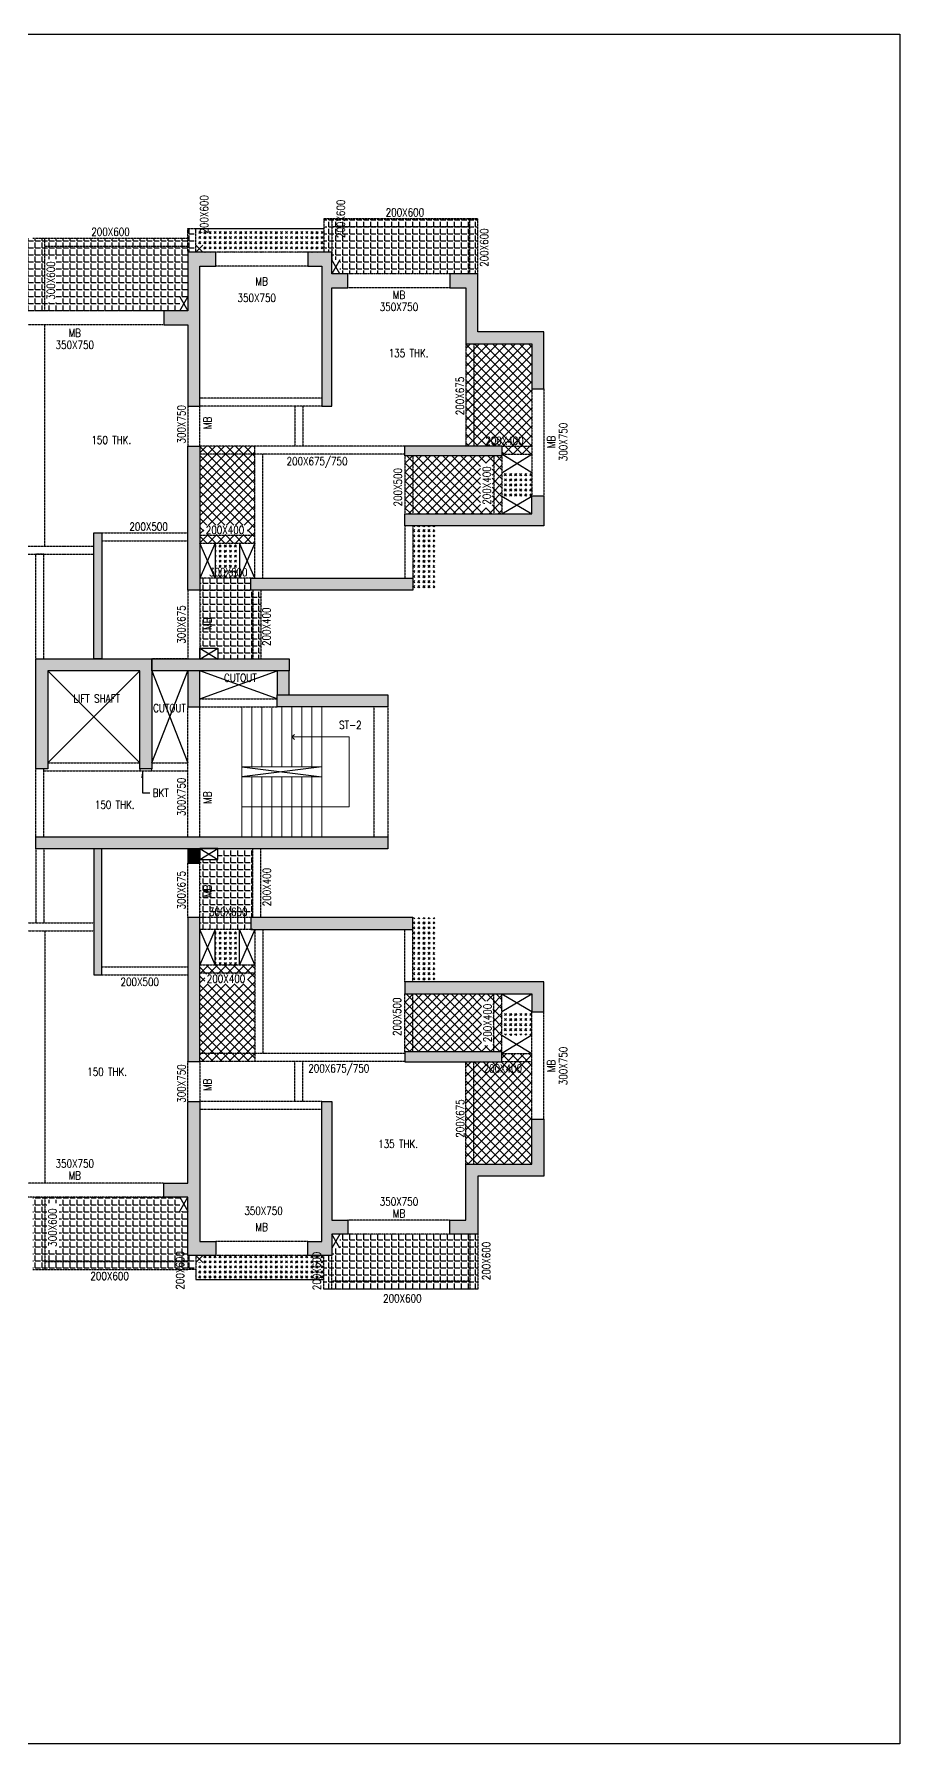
# Model space of a CAD drawing. Header units: millimetres. Extents: x 4277 to 218637, y 6776 to 49510.
# Drawn here: x 116923 to 138550, y 6776 to 49510 of the extents above; entities that cross this region are included whole.
import ezdxf
from ezdxf.enums import TextEntityAlignment as Align

# ---------------------------------------------------------------- set-up
doc = ezdxf.new("R2010")
doc.units = ezdxf.units.MM
doc.linetypes.add('DASHED2', pattern=[0.375, 0.25, -0.125])
doc.linetypes.add('HIDDEN', pattern=[0.375, 0.25, -0.125])
for name, color, linetype in [('BEAM', 3, 'DASHED2'), ('BEAM NO', 3, 'Continuous'), ('COL', 6, 'Continuous'), ('col solid', 20, 'Continuous'), ('COVER', 2, 'Continuous'), ('CUTOUT', 9, 'Continuous'), ('HAT', 30, 'Continuous'), ('SLAB NO', 3, 'Continuous')]:
    doc.layers.add(name, color=color, linetype=linetype)
for name, color, linetype, lineweight in [('BEAM SIZES', 3, 'Continuous', 0), ('Boundary', 40, 'Continuous', 30), ('S-STRS', 31, 'Continuous', 18), ('S-STRS-ANNO', 31, 'Continuous', 18)]:
    doc.layers.add(name, color=color, linetype=linetype, lineweight=lineweight)
doc.styles.add('romance', font='SIMPLEX.shx')
doc.styles.add('ROMANS', font='romans.shx', dxfattribs={"width": 1.2})
doc.dimstyles.new('100T', dxfattribs={"dimtxt": 200, "dimasz": 180, "dimexe": 50, "dimexo": 50, "dimgap": 75, "dimtad": 1, "dimdec": 0, "dimzin": 0, "dimdsep": 46, "dimtxsty": 'romance', "dimcen": 0.09, "dimdle": 150, "dimclrd": 11, "dimclre": 11, "dimclrt": 2, "dimadec": 0, "dimazin": 0, "dimtfac": 1, "dimtdec": 0, "dimtofl": 0, "dimtmove": 0, "dimatfit": 3, "dimfxl": 1, "dimtolj": 1, "dimtzin": 0, "dimarcsym": 0})
pattern_1 = [(45, (140000.34, -120499.32), (-112.2532, 112.2532), []), (135, (140000.34, -120499.32), (-112.2532, -112.2532), [])]
pattern_2 = [(0, (140000.34, -120499.32), (0, 174.625), [127, -47.625]), (90, (140000.34, -120499.32), (-174.625, 1e-14), [127, -47.625])]
pattern_3 = [(45, (140000.34, -120499.32), (127.27922, 0), [75, -105]), (45, (140032.16, -120499.32), (127.27922, 0), [30, -150]), (45, (140000.34, -120467.5), (127.27922, 0), [30, -150])]

msp = doc.modelspace()

# ---------------------------------------------------------------- hatches: boundary and pattern name
at = {"layer": 'col solid'}
h = msp.add_hatch(color=256, dxfattribs=at)
h.dxf.hatch_style = 1
h.paths.add_polyline_path([(120760, 42244), (120760, 40209), (121060, 40209), (121061, 43709), (121461, 43709), (121461, 44059), (120761, 44059), (120760, 42594), (120159, 42594), (120159, 42244), (120760, 42244)])
h = msp.add_hatch(color=256, dxfattribs=at)
h.dxf.hatch_style = 1
h.paths.add_polyline_path([(124360, 44059), (123760, 44059), (123760, 43709), (124110, 43709), (124110, 40209), (124360, 40209), (124360, 43169), (124759, 43169), (124759, 43519), (124360, 43519)])
h = msp.add_hatch(color=256, dxfattribs=at)
h.dxf.hatch_style = 1
h.paths.add_polyline_path([(128010, 41769), (129360, 41769), (129360, 40649), (129660, 40649), (129660, 42069), (128010, 42069), (128010, 43519), (127310, 43519), (127310, 43169), (127710, 43169), (127710, 41769)])
h = msp.add_hatch(color=256, dxfattribs=at)
h.dxf.hatch_style = 1
h.paths.add_polyline_path([(120759, 39209), (121060, 39209), (121060, 35609), (120759, 35609)])
h = msp.add_hatch(color=256, dxfattribs=at)
h.dxf.hatch_style = 1
h.paths.add_polyline_path([(126185, 39219), (128610, 39219), (128610, 38969), (126185, 38969)])
h = msp.add_hatch(color=256, dxfattribs=at)
h.dxf.hatch_style = 1
h.paths.add_polyline_path([(126185, 37219), (126185, 37519), (129360, 37519), (129360, 37969), (129660, 37969), (129660, 37219)])
h = msp.add_hatch(color=256, dxfattribs=at)
h.dxf.hatch_style = 1
h.paths.add_polyline_path([(118409, 33894), (118409, 33894), (118609, 33894), (118609, 37044), (118409, 37044)])
h = msp.add_hatch(color=256, dxfattribs=at)
h.dxf.hatch_style = 1
h.paths.add_polyline_path([(122335, 35909), (126385, 35909), (126385, 35609), (122335, 35609)])
h = msp.add_hatch(color=256, dxfattribs=at)
h.dxf.hatch_style = 1
h.paths.add_polyline_path([(116960, 33894), (119860, 33894), (119860, 31144), (119560, 31144), (119560, 33594), (117260, 33594), (117260, 31144), (116960, 31144)])
h = msp.add_hatch(color=256, dxfattribs=at)
h.dxf.hatch_style = 1
h.paths.add_polyline_path([(116960, 33894), (119860, 33894), (119860, 31144), (119560, 31144), (119560, 33594), (117260, 33594), (117260, 31144), (116960, 31144)])
h = msp.add_hatch(color=256, dxfattribs=at)
h.dxf.hatch_style = 1
h.paths.add_polyline_path([(119860, 33894), (123297, 33894), (123297, 33594), (119860, 33594)])
h = msp.add_hatch(color=256, dxfattribs=at)
h.dxf.hatch_style = 1
h.paths.add_polyline_path([(120759, 32694), (121059, 32694), (121059, 33594), (120759, 33594)])
h = msp.add_hatch(color=256, dxfattribs=at)
h.dxf.hatch_style = 1
h.paths.add_polyline_path([(122997, 32994), (123297, 32994), (123297, 33594), (122997, 33594)])
h = msp.add_hatch(color=256, dxfattribs=at)
h.dxf.hatch_style = 1
h.paths.add_polyline_path([(125760, 32694), (122997, 32694), (122997, 32994), (125760, 32994)])
h = msp.add_hatch(color=256, dxfattribs=at)
h.dxf.hatch_style = 1
h.paths.add_polyline_path([(116960, 29444), (125760, 29444), (125760, 29144), (116960, 29144)])
h = msp.add_hatch(color=256, dxfattribs=at)
h.dxf.hatch_style = 1
h.paths.add_polyline_path([(116960, 29444), (125760, 29444), (125760, 29144), (116960, 29144)])
h = msp.add_hatch(color=256, dxfattribs=at)
h.dxf.hatch_style = 1
h.paths.add_polyline_path([(118409, 25994), (118609, 25994), (118609, 29144), (118409, 29144), (118409, 29144)])
h = msp.add_hatch(color=256, dxfattribs=at)
h.dxf.hatch_style = 1
h.paths.add_polyline_path([(120759, 29144), (120759, 28791), (121059, 28791), (121059, 29144)])
h = msp.add_hatch(color=256, dxfattribs=at)
h.dxf.hatch_style = 1
h.paths.add_polyline_path([(120759, 29144), (120759, 28791), (121059, 28791), (121059, 29144)])
h = msp.add_hatch(color=256, dxfattribs=at)
h.dxf.hatch_style = 1
h.paths.add_polyline_path([(120759, 23829), (121060, 23829), (121060, 27429), (120759, 27429)])
h = msp.add_hatch(color=256, dxfattribs=at)
h.dxf.hatch_style = 1
h.paths.add_polyline_path([(122335, 27129), (126385, 27129), (126385, 27429), (122335, 27429)])
h = msp.add_hatch(color=256, dxfattribs=at)
h.dxf.hatch_style = 1
h.paths.add_polyline_path([(126185, 25819), (126185, 25519), (129360, 25519), (129360, 25069), (129660, 25069), (129660, 25819)])
h = msp.add_hatch(color=256, dxfattribs=at)
h.dxf.hatch_style = 1
h.paths.add_polyline_path([(126185, 23819), (128610, 23819), (128610, 24069), (126185, 24069)])
h = msp.add_hatch(color=256, dxfattribs=at)
h.dxf.hatch_style = 1
h.paths.add_polyline_path([(120760, 20794), (120760, 22829), (121060, 22829), (121061, 19329), (121461, 19329), (121461, 18979), (120761, 18979), (120760, 20444), (120159, 20444), (120159, 20794), (120760, 20794)])
h = msp.add_hatch(color=256, dxfattribs=at)
h.dxf.hatch_style = 1
h.paths.add_polyline_path([(124360, 18979), (123760, 18979), (123760, 19329), (124110, 19329), (124110, 22829), (124360, 22829), (124360, 19869), (124759, 19869), (124759, 19519), (124360, 19519)])
h = msp.add_hatch(color=256, dxfattribs=at)
h.dxf.hatch_style = 1
h.paths.add_polyline_path([(128010, 21269), (129360, 21269), (129360, 22389), (129660, 22389), (129660, 20969), (128010, 20969), (128010, 19519), (127310, 19519), (127310, 19869), (127710, 19869), (127710, 21269)])
at = {"layer": 'HAT'}
h = msp.add_hatch(dxfattribs=at)
h.set_pattern_fill('ANGLE', color=256, scale=25)
h.set_pattern_definition(pattern_2)
h.paths.add_polyline_path([(128010, 44894), (124160, 44894), (124160, 44059), (124360, 44059), (124360, 43869), (124560, 43869), (124560, 43519), (128010, 43519)])
h = msp.add_hatch(dxfattribs=at)
h.set_pattern_fill('ANGLE', color=256, scale=25)
h.set_pattern_definition(pattern_2)
h.paths.add_polyline_path([(117185, 42799), (117185, 42594), (120560, 42594), (120560, 42944), (120760, 42944), (120761, 44059), (120960, 44059), (120960, 44409), (120961, 44654), (120761, 44654), (120761, 44409), (117185, 44409), (117185, 43889), (117475, 43889), (117475, 42799)])
h = msp.add_hatch(dxfattribs=at)
h.set_pattern_fill('GOST_GLASS', color=256, scale=15)
h.set_pattern_definition([(45, (140000.34, -120299.32), (127.27922, 0), [75, -105]), (45, (140032.16, -120299.32), (127.27922, 0), [30, -150]), (45, (140000.34, -120267.5), (127.27922, 0), [30, -150])])
h.paths.add_polyline_path([(120960, 44654), (124160, 44654), (124160, 44059), (121135, 44059), (121135, 44234), (120960, 44234)])
h = msp.add_hatch(dxfattribs=at)
h.set_pattern_fill('ANGLE', color=256, scale=25)
h.set_pattern_definition(pattern_2)
h.paths.add_polyline_path([(117185, 44409), (113411, 44409), (113410, 43759), (113610, 43759), (113610, 42944), (113810, 42944), (113810, 42594), (117185, 42594)])
at = {"layer": 'HAT', "linetype": 'ByBlock'}
h = msp.add_hatch(dxfattribs=at)
h.set_pattern_fill('ANSI37', color=256, scale=50)
h.set_pattern_definition(pattern_1)
edge = h.paths.add_edge_path()
edge.add_line((129360, 41769), (127710, 41769))
edge.add_line((127710, 41769), (127710, 39219))
edge.add_line((127710, 39219), (128610, 39219))
edge.add_line((128610, 39219), (128610, 39009))
edge.add_line((128610, 39009), (129360, 39009))
edge.add_line((129360, 39009), (129360, 41769))
h = msp.add_hatch(dxfattribs=at)
h.set_pattern_fill('ANSI37', color=256, scale=50)
h.set_pattern_definition(pattern_1)
h.paths.add_polyline_path([(122250, 37237), (122250, 37003), (121157, 37003), (121157, 37237)], flags=16)
edge = h.paths.add_edge_path()
edge.add_line((121060, 36789), (121060, 39209))
edge.add_line((121060, 39209), (122435, 39209))
edge.add_line((122435, 39109), (122435, 36789))
edge.add_line((122435, 36789), (121060, 36789))
h = msp.add_hatch(dxfattribs=at)
h.set_pattern_fill('ANSI37', color=256, scale=50)
h.set_pattern_definition(pattern_1)
h.paths.add_polyline_path([(128362, 38785), (128362, 37670), (128076, 37670), (128076, 38785)], flags=16)
edge = h.paths.add_edge_path()
edge.add_line((126185, 38969), (126185, 37519))
edge.add_line((126185, 37519), (128610, 37519))
edge.add_line((128610, 37519), (128610, 38969))
edge.add_line((128610, 38969), (126285, 38969))
at = {"layer": 'HAT'}
h = msp.add_hatch(dxfattribs=at)
h.set_pattern_fill('GOST_GLASS', color=256, scale=15)
h.set_pattern_definition(pattern_3)
h.paths.add_polyline_path([(129360, 38549), (128610, 38549), (128610, 37959), (129360, 37959)])
h = msp.add_hatch(dxfattribs=at)
h.set_pattern_fill('GOST_GLASS', color=256, scale=15)
h.set_pattern_definition(pattern_3)
h.paths.add_polyline_path([(126385, 37219), (126935, 37219), (126935, 35609), (126385, 35609)])
h = msp.add_hatch(dxfattribs=at)
h.set_pattern_fill('GOST_GLASS', color=256, scale=15)
h.set_pattern_definition(pattern_3)
h.paths.add_polyline_path([(122048, 36789), (121448, 36789), (121448, 35909), (122048, 35909)])
h = msp.add_hatch(dxfattribs=at)
h.set_pattern_fill('ANGLE', color=256, scale=25)
h.set_pattern_definition(pattern_2)
h.paths.add_polyline_path([(121060, 35909), (122335, 35909), (122335, 35609), (121060, 35609)])
h = msp.add_hatch(dxfattribs=at)
h.set_pattern_fill('ANGLE', color=256, scale=25)
h.set_pattern_definition(pattern_2)
edge = h.paths.add_edge_path()
edge.add_line((122435, 35609), (121060, 35609))
edge.add_line((121059, 35609), (121059, 34159))
edge.add_line((121059, 34159), (121510, 34159))
edge.add_line((121510, 34159), (121510, 33891))
edge.add_line((121510, 33891), (122435, 33891))
edge.add_line((122585, 33891), (122585, 35609))
h = msp.add_hatch(dxfattribs=at)
h.set_pattern_fill('ANGLE', color=256, scale=25)
h.set_pattern_definition(pattern_2)
edge = h.paths.add_edge_path()
edge.add_line((122435, 27429), (121060, 27429))
edge.add_line((121060, 27429), (121059, 28879))
edge.add_line((121059, 28879), (121510, 28879))
edge.add_line((121510, 28879), (121510, 29147))
edge.add_line((121510, 29147), (122435, 29147))
edge.add_line((122385, 29147), (122385, 27429))
h = msp.add_hatch(dxfattribs=at)
h.set_pattern_fill('ANGLE', color=256, scale=25)
h.set_pattern_definition([(0, (140000.32, -128989.37), (0, 174.625), [127, -47.625]), (90, (140000.32, -128989.37), (-174.625, 1e-14), [127, -47.625])])
edge = h.paths.add_edge_path()
edge.add_line((122335, 27419), (122335, 27129))
edge.add_line((122335, 27129), (121060, 27129))
edge.add_line((121060, 27119), (121060, 27419))
edge.add_line((121060, 27419), (122335, 27419))
h = msp.add_hatch(dxfattribs=at)
h.set_pattern_fill('GOST_GLASS', color=256, scale=15)
h.set_pattern_definition(pattern_3)
h.paths.add_polyline_path([(126385, 27429), (126935, 27429), (126935, 25829), (126385, 25829)])
h = msp.add_hatch(dxfattribs=at)
h.set_pattern_fill('GOST_GLASS', color=256, scale=15)
h.set_pattern_definition(pattern_3)
h.paths.add_polyline_path([(122048, 27129), (121448, 27129), (121448, 26249), (122048, 26249)])
at = {"layer": 'HAT', "linetype": 'ByBlock'}
h = msp.add_hatch(dxfattribs=at)
h.set_pattern_fill('ANSI37', color=256, scale=50)
h.set_pattern_definition(pattern_1)
h.paths.add_polyline_path([(122254, 26016), (122254, 25775), (121183, 25775), (121183, 26016)], flags=16)
edge = h.paths.add_edge_path()
edge.add_line((121060, 23829), (122435, 23829))
edge.add_line((122435, 23829), (122435, 26249))
edge.add_line((122435, 26249), (121060, 26249))
edge.add_line((121060, 26249), (121060, 23929))
h = msp.add_hatch(dxfattribs=at)
h.set_pattern_fill('ANSI37', color=256, scale=50)
h.set_pattern_definition(pattern_1)
h.paths.add_polyline_path([(128380, 25337), (128380, 24230), (128101, 24230), (128101, 25337)], flags=16)
h.paths.add_polyline_path([(128610, 24069), (126185, 24069), (126185, 25519), (128610, 25519)])
at = {"layer": 'HAT'}
h = msp.add_hatch(dxfattribs=at)
h.set_pattern_fill('GOST_GLASS', color=256, scale=15)
h.set_pattern_definition(pattern_3)
h.paths.add_polyline_path([(129360, 25079), (128610, 25079), (128610, 24489), (129360, 24489)])
at = {"layer": 'HAT', "linetype": 'ByBlock'}
h = msp.add_hatch(dxfattribs=at)
h.set_pattern_fill('ANSI37', color=256, scale=50)
h.set_pattern_definition(pattern_1)
edge = h.paths.add_edge_path()
edge.add_line((129360, 21269), (127810, 21269))
edge.add_line((127710, 21269), (127710, 23829))
edge.add_line((127710, 23829), (128610, 23829))
edge.add_line((128610, 23829), (128610, 24029))
edge.add_line((128610, 24029), (129360, 24029))
edge.add_line((129360, 24029), (129360, 21269))
at = {"layer": 'HAT'}
h = msp.add_hatch(dxfattribs=at)
h.set_pattern_fill('ANGLE', color=256, scale=25)
h.set_pattern_definition(pattern_2)
h.paths.add_polyline_path([(117236, 20293), (117543, 20293), (117543, 19118), (117236, 19118)], flags=16)
h.paths.add_polyline_path([(120960, 18629), (116885, 18629), (116885, 20444), (120560, 20444), (120560, 20094), (120760, 20094), (120761, 18979), (120960, 18979)])
h = msp.add_hatch(dxfattribs=at)
h.set_pattern_fill('ANGLE', color=256, scale=25)
h.set_pattern_definition(pattern_2)
h.paths.add_polyline_path([(128010, 18144), (124160, 18144), (124160, 18979), (124360, 18979), (124360, 19169), (124560, 19169), (124560, 19519), (128010, 19519)])
h = msp.add_hatch(dxfattribs=at)
h.set_pattern_fill('GOST_GLASS', color=256, scale=15)
h.set_pattern_definition([(45, (140000.34, -120699.37), (127.27922, 0), [75, -105]), (45, (140032.16, -120699.37), (127.27922, 0), [30, -150]), (45, (140000.34, -120667.55), (127.27922, 0), [30, -150])])
h.paths.add_polyline_path([(120960, 18384), (124160, 18384), (124160, 18979), (121135, 18979), (121135, 18804), (120960, 18804)])

# ---------------------------------------------------------------- linework, layer by layer
at = {"layer": 'BEAM', "ltscale": 10}
for p, q in [((124160, 44894, 0), (124160, 44059, 0)), ((124360, 44894, 0), (124160, 44894, 0)), ((124360, 44894, 0), (124360, 43859, 0)), ((127810, 44894, 0), (124360, 44894, 0)), ((127810, 43519), (127810, 44894, 0)), ((128010, 44894, 0), (127810, 44894, 0)), ((128010, 43519), (128010, 44894, 0)), ((120760, 44654, 0), (120960, 44654, 0)), ((120761, 44059, 0), (120761, 44654, 0)), ((120961, 44059, 0), (120961, 44654, 0)), ((127810, 44694, 0), (124360, 44694, 0)), ((116885, 44409, 0), (117185, 44409, 0)), ((117185, 42594, 0), (117185, 44409, 0)), ((117185, 44409, 0), (120761, 44409, 0)), ((117185, 44209, 0), (120761, 44209, 0)), ((127910, 41769, 0), (127910, 39209, 0)), ((122435, 35909, 0), (122435, 39209, 0)), ((126385, 38969, 0), (126385, 37519, 0)), ((128610, 39009, 0), (129360, 39009, 0)), ((128610, 38969, 0), (128610, 37519, 0)), ((126385, 37219, 0), (126385, 35909, 0)), ((121060, 36789, 0), (122435, 36789, 0)), ((117160, 36516, 0), (116960, 36516, 0)), ((122385, 35909, 0), (121060, 35909, 0)), ((122585, 35609, 0), (122585, 33891, 0)), ((120759, 33894, 0), (119860, 33894, 0)), ((120759, 33594, 0), (119860, 33594, 0)), ((121059, 32894, 0), (122997, 32894, 0)), ((121059, 32694, 0), (122997, 32694, 0)), ((125410, 32694, 0), (125410, 29444, 0)), ((125760, 32694, 0), (125760, 29444, 0)), ((117260, 31294, 0), (119560, 31294, 0)), ((119860, 31294, 0), (120759, 31294, 0)), ((122385, 27429, 0), (122385, 29147, 0)), ((122585, 27429, 0), (122585, 29147, 0)), ((122385, 27429, 0), (121060, 27429, 0)), ((122385, 27129, 0), (121060, 27129, 0)), ((122435, 27129, 0), (122435, 23829, 0)), ((126385, 25819, 0), (126385, 27129, 0)), ((121060, 26249, 0), (122435, 26249, 0)), ((126385, 24069, 0), (126385, 25519, 0)), ((128610, 24069, 0), (128610, 25519, 0)), ((122535, 24029, 0), (121060, 24029, 0)), ((128610, 24029, 0), (129360, 24029, 0)), ((127910, 21269, 0), (127910, 23829, 0)), ((117185, 20444, 0), (117185, 18629, 0)), ((127810, 19519), (127810, 18144, 0)), ((128010, 19519), (128010, 18144, 0)), ((117185, 18829, 0), (120760, 18829, 0)), ((120761, 18979, 0), (120760, 18629, 0)), ((120961, 18979, 0), (120960, 18629, 0)), ((124160, 18144, 0), (124160, 18979, 0)), ((124360, 18144, 0), (124360, 18979, 0)), ((116885, 18629, 0), (117185, 18629, 0)), ((117185, 18629, 0), (120760, 18629, 0)), ((120960, 18629, 0), (120760, 18629, 0)), ((124360, 18144, 0), (124160, 18144, 0)), ((127810, 18344, 0), (124360, 18344, 0)), ((127810, 18144, 0), (124360, 18144, 0)), ((128010, 18144, 0), (127810, 18144, 0))]:
    msp.add_line(p, q, dxfattribs=at)
at = {"layer": 'BEAM', "color": 4}
for p, q in [((123748, 44059, 0), (121448, 44059, 0)), ((127310, 43519, 0), (124759, 43519, 0)), ((120159, 42594, 0), (114210, 42594, 0)), ((120159, 20444, 0), (114210, 20444, 0)), ((127310, 19519, 0), (124759, 19519, 0)), ((123760, 18979, 0), (121461, 18979, 0))]:
    msp.add_line(p, q, dxfattribs=at)
at = {"layer": 'BEAM', "color": 4, "linetype": 'HIDDEN', "ltscale": 10}
for p, q in [((123748, 43709, 0), (121448, 43709, 0)), ((127310, 43169, 0), (124759, 43169, 0)), ((120159, 42244, 0), (114210, 42244, 0)), ((120760, 40209, 0), (120759, 39209, 0)), ((121060, 39209, 0), (121060, 40209, 0)), ((120759, 35609, 0), (120759, 33891, 0)), ((121059, 35609, 0), (121059, 33891, 0)), ((120759, 29444, 0), (120759, 32694, 0)), ((121059, 29444, 0), (121059, 32694, 0)), ((120759, 27429, 0), (120759, 28794, 0)), ((121059, 27429, 0), (121059, 28794, 0)), ((120760, 22829, 0), (120759, 23829, 0)), ((121060, 23829, 0), (121060, 22829, 0)), ((120159, 20794, 0), (114210, 20794, 0)), ((127310, 19869, 0), (124759, 19869, 0)), ((123760, 19329, 0), (121461, 19329, 0))]:
    msp.add_line(p, q, dxfattribs=at)
at = {"layer": 'BEAM', "linetype": 'HIDDEN', "ltscale": 10}
for p, q in [((117185, 36716, 0), (117185, 42244, 0)), ((127710, 41769, 0), (127710, 39209, 0)), ((124110, 40409, 0), (121060, 40409, 0)), ((124110, 40209, 0), (121060, 40209, 0)), ((123435, 40209, 0), (123435, 39209, 0)), ((123635, 40209, 0), (123635, 39209, 0)), ((126185, 39209, 0), (121060, 39209, 0)), ((126185, 39009, 0), (121060, 39009, 0)), ((122635, 35909, 0), (122635, 39009, 0)), ((126185, 38969, 0), (126185, 37519, 0)), ((128410, 38969, 0), (128410, 37519, 0)), ((128610, 39209, 0), (129360, 39209, 0)), ((126185, 37219, 0), (126185, 35909, 0)), ((118609, 37044, 0), (120759, 37044, 0)), ((118609, 36844, 0), (120759, 36844, 0)), ((121060, 36989, 0), (122435, 36989, 0)), ((114160, 36716, 0), (118409, 36716, 0)), ((114160, 36516, 0), (118409, 36516, 0)), ((116960, 33894, 0), (116960, 36516, 0)), ((117160, 33894, 0), (117160, 36516, 0)), ((122385, 35609, 0), (121060, 35609, 0)), ((122385, 35609, 0), (122385, 33891, 0)), ((116960, 29444, 0), (116960, 31144, 0)), ((117160, 29444, 0), (117160, 31144, 0)), ((117160, 31094, 0), (119560, 31094, 0)), ((119860, 31094, 0), (120759, 31094, 0)), ((116960, 29144, 0), (116960, 27294, 0)), ((117160, 29144, 0), (117160, 27294, 0)), ((115460, 27294, 6), (118409, 27294, 6)), ((115460, 27094, 6), (118409, 27094, 6)), ((117185, 27094, 0), (117185, 20794, 0)), ((122635, 27129, 0), (122635, 24029, 0)), ((126185, 25819, 0), (126185, 27129, 0)), ((118609, 26194, 0), (120759, 26194, 0)), ((118609, 25994, 0), (120759, 25994, 0)), ((121060, 26049, 0), (122435, 26049, 0)), ((126185, 24069, 0), (126185, 25519, 0)), ((128410, 24069, 0), (128410, 25519, 0)), ((126185, 24029, 0), (122535, 24029, 0)), ((126185, 23829, 0), (121060, 23829, 0)), ((126185, 23829, 0), (121060, 23829, 0)), ((123435, 22829, 0), (123435, 23829, 0)), ((123635, 22829, 0), (123635, 23829, 0)), ((127710, 21269, 0), (127710, 23829, 0)), ((128610, 23829, 0), (129360, 23829, 0)), ((124110, 22829, 0), (121060, 22829, 0)), ((124110, 22629, 0), (121060, 22629, 0))]:
    msp.add_line(p, q, dxfattribs=at)
at = {"layer": 'BEAM', "color": 4, "ltscale": 10}
for p, q in [((129360, 40649, 0), (129360, 37969, 0)), ((129660, 40649, 0), (129660, 37969, 0)), ((129360, 22389, 0), (129360, 25069, 0)), ((129660, 22389, 0), (129660, 25069, 0))]:
    msp.add_line(p, q, dxfattribs=at)
at = {"layer": 'BEAM', "linetype": 'HIDDEN', "ltscale": 10, "elevation": 0}
msp.add_lwpolyline([(119560, 31094), (119860, 31094), (119860, 31144), (119560, 31144)], close=True, dxfattribs=at)
at = {"layer": 'Boundary'}
msp.add_lwpolyline([(77037, 49510), (138550, 49510), (138550, 6776), (77037, 6776)], close=True, dxfattribs=at)
at = {"layer": 'COL', "elevation": 0}
for points in [[(120760, 42244), (120760, 40209), (121060, 40209), (121061, 43709), (121461, 43709), (121461, 44059), (120761, 44059), (120760, 42594), (120159, 42594), (120159, 42244), (120760, 42244)], [(124360, 44059), (123760, 44059), (123760, 43709), (124110, 43709), (124110, 40209), (124360, 40209), (124360, 43169), (124759, 43169), (124759, 43519), (124360, 43519)], [(120759, 39209), (121060, 39209), (121060, 35609), (120759, 35609)], [(126185, 39219), (128610, 39219), (128610, 38969), (126185, 38969)], [(126185, 37219), (126185, 37519), (129360, 37519), (129360, 37969), (129660, 37969), (129660, 37219)], [(122335, 35909), (126385, 35909), (126385, 35609), (122335, 35609)], [(116960, 33894), (119860, 33894), (119860, 31144), (119560, 31144), (119560, 33594), (117260, 33594), (117260, 31144), (116960, 31144)], [(119860, 33894), (123297, 33894), (123297, 33594), (119860, 33594)], [(120759, 32694), (121059, 32694), (121059, 33594), (120759, 33594)], [(122997, 32994), (123297, 32994), (123297, 33594), (122997, 33594)], [(125760, 32694), (122997, 32694), (122997, 32994), (125760, 32994)], [(116960, 29444), (125760, 29444), (125760, 29144), (116960, 29144)], [(120759, 29144), (120759, 28791), (121059, 28791), (121059, 29144)], [(120759, 23829), (121060, 23829), (121060, 27429), (120759, 27429)], [(122335, 27129), (126385, 27129), (126385, 27429), (122335, 27429)], [(126185, 25819), (126185, 25519), (129360, 25519), (129360, 25069), (129660, 25069), (129660, 25819)], [(126185, 23819), (128610, 23819), (128610, 24069), (126185, 24069)], [(120760, 20794), (120760, 22829), (121060, 22829), (121061, 19329), (121461, 19329), (121461, 18979), (120761, 18979), (120760, 20444), (120159, 20444), (120159, 20794), (120760, 20794)], [(124360, 18979), (123760, 18979), (123760, 19329), (124110, 19329), (124110, 22829), (124360, 22829), (124360, 19869), (124759, 19869), (124759, 19519), (124360, 19519)]]:
    msp.add_lwpolyline(points, close=True, dxfattribs=at)
for points in [[(128010, 41769), (129360, 41769), (129360, 40649), (129660, 40649), (129660, 42069), (128010, 42069), (128010, 43519), (127310, 43519), (127310, 43169), (127710, 43169), (127710, 41769), (128010, 41769)], [(118409, 33894), (118409, 37044), (118609, 37044), (118609, 33894), (118409, 33894)], [(118409, 29144), (118409, 25994), (118609, 25994), (118609, 29144), (118409, 29144)], [(128010, 21269), (129360, 21269), (129360, 22389), (129660, 22389), (129660, 20969), (128010, 20969), (128010, 19519), (127310, 19519), (127310, 19869), (127710, 19869), (127710, 21269), (128010, 21269)]]:
    msp.add_lwpolyline(points, dxfattribs=at)
at = {"layer": 'COVER'}
for p, q in [((120960, 44654, 0), (124160, 44654, 0)), ((121448, 36789, 0), (121448, 35909, 0)), ((122048, 36789, 0), (122048, 35909, 0)), ((121448, 26249, 0), (121448, 27129, 0)), ((122048, 26249, 0), (122048, 27129, 0)), ((120960, 18629, 0), (120960, 18384, 0)), ((120960, 18384, 0), (124160, 18384, 0))]:
    msp.add_line(p, q, dxfattribs=at)
at = {"layer": 'COVER', "const_width": 0.1, "elevation": 0}
for points in [[(121135, 44234), (120960, 44234), (120960, 44059), (121135, 44059)], [(124560, 43869), (124360, 43869), (124360, 43519), (124560, 43519)], [(120560, 42944), (120760, 42944), (120760, 42594), (120560, 42594)], [(120560, 20094), (120760, 20094), (120760, 20444), (120560, 20444)], [(124560, 19169), (124360, 19169), (124360, 19519), (124560, 19519)], [(121135, 18804), (120961, 18804), (120961, 18979), (121135, 18979)]]:
    msp.add_lwpolyline(points, close=True, dxfattribs=at)
for points in [[(128610, 38549), (129360, 38549), (129360, 37959), (128610, 37959)], [(126385, 35609), (126935, 35609), (126935, 37209)], [(126385, 27429), (126935, 27429), (126935, 25829)], [(128610, 24489), (129360, 24489), (129360, 25079), (128610, 25079)]]:
    msp.add_lwpolyline(points, dxfattribs=at)
at = {"layer": 'COVER', "elevation": 0}
for points in [[(121059, 34159), (121510, 34159), (121510, 33884), (121059, 33884)], [(121059, 28879), (121510, 28879), (121510, 29154), (121059, 29154)]]:
    msp.add_lwpolyline(points, close=True, dxfattribs=at)
at = {"layer": 'CUTOUT'}
for p, q in [((121135, 44059, 0), (120960, 44234, 0)), ((121135, 44234, 0), (120961, 44059, 0)), ((124560, 43869, 0), (124360, 43519, 0)), ((124560, 43519, 0), (124360, 43869, 0)), ((120560, 42944, 0), (120760, 42594, 0)), ((120560, 42594, 0), (120760, 42944, 0)), ((128610, 38549, 0), (129360, 39009, 0)), ((129360, 38549, 0), (128610, 39009, 0)), ((128610, 37959, 0), (129360, 37519, 0)), ((128610, 37519, 0), (129360, 37959, 0)), ((121448, 36789, 0), (121060, 35909, 0)), ((121448, 35909, 0), (121060, 36789, 0)), ((122435, 36789, 0), (122048, 35909, 0)), ((122435, 35909, 0), (122048, 36789, 0)), ((121059, 34159, 0), (121510, 33884, 0)), ((121059, 33884, 0), (121510, 34159, 0)), ((117260, 31294, 0), (119560, 33594, 0)), ((117260, 33594, 0), (119560, 31294, 0)), ((119860, 33594, 0), (120759, 31294, 0)), ((119860, 31294, 0), (120759, 33594, 0)), ((121059, 32894, 0), (122997, 33594, 0)), ((122997, 32894, 0), (121059, 33594, 0)), ((122110, 31194, 0), (124110, 30944, 0)), ((124110, 31194, 0), (122110, 30944, 0)), ((121059, 28879, 0), (121510, 29154, 0)), ((121059, 29154, 0), (121510, 28879, 0)), ((121448, 26249, 0), (121060, 27129, 0)), ((121448, 27129, 0), (121060, 26249, 0)), ((122435, 26249, 0), (122048, 27129, 0)), ((122435, 27129, 0), (122048, 26249, 0)), ((128610, 25079, 0), (129360, 25519, 0)), ((128610, 25519, 0), (129360, 25079, 0)), ((128610, 24489, 0), (129360, 24029, 0)), ((129360, 24489, 0), (128610, 24029, 0)), ((120560, 20094, 0), (120760, 20444, 0)), ((120560, 20444, 0), (120760, 20094, 0)), ((124560, 19169, 0), (124360, 19519, 0)), ((124560, 19519, 0), (124360, 19169, 0)), ((121135, 18804, 0), (120960, 18979, 0)), ((120961, 18804, 0), (121135, 18979, 0))]:
    msp.add_line(p, q, dxfattribs=at)
at = {"layer": 'S-STRS'}
for p, q in [((122110, 31194, 0), (122110, 32694, 0)), ((122360, 31194, 0), (122360, 32694, 0)), ((122610, 31194, 0), (122610, 32694, 0)), ((122860, 31194, 0), (122860, 32694, 0)), ((123110, 31194, 0), (123110, 32694, 0)), ((123360, 31194, 0), (123360, 32694, 0)), ((123610, 31194, 0), (123610, 32694, 0)), ((123860, 31194, 0), (123860, 32694, 0)), ((124110, 31194, 0), (124110, 32694, 0)), ((122110, 30944, 0), (122110, 29444, 0)), ((122360, 30944, 0), (122360, 29444, 0)), ((122610, 30944, 0), (122610, 29444, 0)), ((122860, 30944, 0), (122860, 29444, 0)), ((123110, 30944, 0), (123110, 29444, 0)), ((123360, 30944, 0), (123360, 29444, 0)), ((123610, 30944, 0), (123610, 29444, 0)), ((123860, 30944, 0), (123860, 29444, 0)), ((124110, 30944, 0), (124110, 29444, 0))]:
    msp.add_line(p, q, dxfattribs=at)
at = {"layer": 'S-STRS', "elevation": 0}
msp.add_lwpolyline([(122110, 31194), (124110, 31194), (124110, 30944), (122110, 30944)], close=True, dxfattribs=at)
at = {"layer": 'S-STRS-ANNO'}
for p, q in [((123360, 31944, 0), (123423, 32006, 0)), ((123360, 31944, 0), (124790, 31944, 0)), ((123360, 31944, 0), (123423, 31881, 0)), ((124790, 31944), (124790, 30194)), ((122110, 30194, 0), (124790, 30194, 0))]:
    msp.add_line(p, q, dxfattribs=at)

# ---------------------------------------------------------------- texts
at = {"layer": 'BEAM NO', "style": 'ROMANS', "width": 0.8}
for s, p in [('MB', (122606, 43172, 0)), ('MB', (126037, 42832, 0)), ('MB', (117937, 41882, 0)), ('BKT', (120082, 30386, 0)), ('MB', (117937, 20823, 0)), ('MB', (126037, 19873, 0)), ('MB', (122606, 19533, 0))]:
    msp.add_text(s, height=200, dxfattribs=at).set_placement(p, align=Align.BOTTOM_CENTER)
for p in [(121413, 39792, 0), (130002, 39317, 0), (121411, 34774, 0), (121411, 30426, 0), (121411, 28093, 0), (130002, 23720, 0), (121413, 23246, 0)]:
    msp.add_text('MB', height=200, rotation=90, dxfattribs=at).set_placement(p, align=Align.BOTTOM_CENTER)
at = {"layer": 'BEAM SIZES', "style": 'ROMANS', "width": 0.8}
for s, p in [('200X600', (121329, 45006, 0)), ('200X600', (124741, 44894)), ('200X600', (128326, 44175, 0)), ('300X600', (117499, 43352, 0)), ('200X675', (127721, 40465)), ('300X750', (120760, 39758, 0)), ('300X750', (130300, 39317, 0)), ('200X500', (126170, 38185)), ('200X400', (128391, 38229, 0)), ('300X675', (120759, 34754, 0)), ('200X400', (122885, 34699)), ('300X750', (120759, 30446, 0)), ('200X400', (122895, 28191, 0)), ('300X675', (120759, 28113, 0)), ('200X500', (126148, 24950, 0)), ('200X400', (128410, 24794, 0)), ('300X750', (130300, 23720, 0)), ('300X750', (120760, 23280, 0)), ('200X675', (127724, 22406, 0)), ('300X600', (117541, 19680, 0)), ('200X600', (128379, 18845, 0)), ('200X600', (120726, 18610, 0)), ('200X600', (124141, 18596, 0))]:
    msp.add_text(s, height=200, rotation=90, dxfattribs=at).set_placement(p, align=Align.BOTTOM_CENTER)
for s, p in [('200X600', (126185, 44894, 0)), ('200X600', (118830, 44409, 0)), ('350X750', (122483, 42758, 0)), ('350X750', (126037, 42533, 0)), ('350X750', (117937, 41583, 0)), ('200X400', (128673, 39189, 0)), ('200X675/750', (123990, 38675, 0)), ('200X500', (119781, 37041, 0)), ('200X400', (121690, 36957, 0)), ('300X600', (121771, 35900, 0)), ('300X600', (121771, 27410, 0)), ('200X500', (119560, 25662, 0)), ('200X400', (121716, 25741)), ('200X675/750', (124533, 23499)), ('200X400', (128632, 23495)), ('350X750', (117937, 21121, 0)), ('350X750', (122653, 19938, 0)), ('350X750', (126037, 20171, 0)), ('200X600', (118807, 18309, 0)), ('200X600', (126121, 17749, 0))]:
    msp.add_text(s, height=200, dxfattribs=at).set_placement(p, align=Align.BOTTOM_CENTER)
at = {"layer": 'CUTOUT', "style": 'ROMANS', "width": 0.8}
for s, p in [('CUTOUT', (122072, 33422, 0)), ('LIFT SHAFT', (118485, 32904, 0)), ('CUTOUT', (120302, 32666, 0))]:
    msp.add_text(s, height=200, dxfattribs=at).set_placement(p, align=Align.MIDDLE_CENTER)
at = {"layer": 'S-STRS-ANNO', "style": 'ROMANS', "width": 0.8}
msp.add_text('ST-2', height=200, dxfattribs=at).set_placement((124822, 32083, 0), align=Align.BOTTOM_CENTER)
at = {"layer": 'SLAB NO', "style": 'ROMANS', "width": 0.8}
for s, p in [('135 THK.', (126278, 41378)), ('150 THK.', (118849, 39206)), ('150 THK.', (118935, 30089)), ('150 THK.', (118744, 23415)), ('135 THK.', (126015, 21611))]:
    msp.add_text(s, height=200, dxfattribs=at).set_placement(p, align=Align.BOTTOM_CENTER)

# ---------------------------------------------------------------- leaders
at = {"layer": 'BEAM NO'}
msp.add_leader([(119625, 31094, 0), (119625, 30547, 0), (119813, 30547, 0)], dimstyle='100T', override={"dimgap": 75, "dimtad": 0}, dxfattribs=at)

doc.saveas('drawing.dxf')
